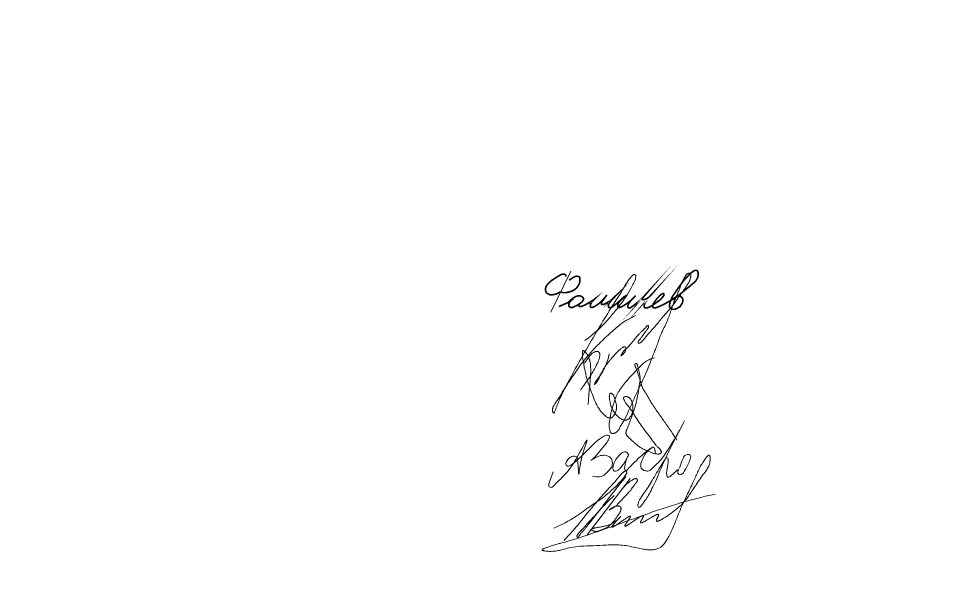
# Model space of a CAD drawing. Header units: millimetres. Extents: x 0 to 210, y 0 to 297.
# Drawn here: x 0 to 105, y 0 to 63.7 of the extents above; entities that cross this region are included whole.
import ezdxf

# ---------------------------------------------------------------- set-up
doc = ezdxf.new("R2010")
doc.units = ezdxf.units.MM
for name, pattern in [('K5LT32789', [0]), ('K5LT32790', [0]), ('K5LT32791', [0])]:
    doc.linetypes.add(name, pattern=pattern)
doc.layers.add('Системный слой', color=7, linetype='Continuous')

# ---------------------------------------------------------------- blocks, each defined once
blk = doc.blocks.new('U6')
at = {"layer": 'Системный слой', "color": 5, "linetype": 'K5LT32789', "lineweight": 18, "true_color": 0x0000ff}
for points in [[(68.1, 15.01), (67.86, 15.38), (67.48, 15.38), (67.13, 15.03), (66.73, 14.63), (66.41, 14.08), (66.27, 13.36), (66.49, 13.13), (66.88, 13.23), (67.12, 13.47), (67.4, 13.8), (67.78, 14.39), (68.2, 15.22), (67.78, 14.39), (67.64, 13.71), (67.64, 13.32), (67.74, 13.22), (67.92, 13.29), (68.73, 14.2), (69.62, 15.01), (70.07, 15.41), (70.55, 15.73), (70.77, 15.87), (70.95, 15.87), (71.04, 15.62), (71.04, 15.34), (71.04, 15.05), (71.04, 15.62), (70.95, 15.87), (70.77, 15.88), (70.07, 15.41), (69.42, 14.13), (69.42, 13.55), (69.68, 13.29), (70.06, 13.19), (70.43, 13.19), (70.74, 13.5), (71.12, 13.88), (72.36, 15.12), (75.34, 20.65), (72.36, 15.12), (71.3, 12.47), (70.49, 10.76), (69.75, 9.62), (69.27, 9.04), (69.12, 9.17), (69.12, 9.66), (69.47, 10.27), (70.09, 11.11), (71.09, 12.76), (72.1, 14.48), (72.32, 14.7), (72.49, 14.68), (72.53, 14.41), (72.45, 13.83), (72.38, 13.36), (72.29, 12.9), (72.38, 12.56), (72.57, 12.46), (72.84, 12.72), (73.34, 13.12), (73.78, 13.56), (73.5, 12.97), (73.63, 12.84), (73.83, 12.75), (74.06, 12.84), (74.34, 13.12), (75.09, 14.68), (75, 15), (74.72, 15.08), (74.35, 14.99), (74.11, 14.52), (73.93, 13.99), (73.78, 13.52)], [(59.66, 13.11), (59.44, 12.5), (59.22, 11.9), (59.15, 11.52), (59.31, 11.36), (59.54, 11.36), (59.75, 11.57), (60.36, 12.18), (61.85, 13.67), (63.99, 17.87), (62.7, 14.73), (62.48, 11.92), (62.48, 14.51), (62.22, 14.93), (61.6, 14.8), (61.17, 14.37), (61.03, 13.99), (61.17, 13.72), (61.55, 13.72), (62.48, 14.51), (63.74, 15.77), (64.61, 16.65), (65.6, 17.3), (66.02, 17.17), (65.91, 16.81), (65.66, 16.36), (64.84, 15.38), (64.15, 14.56), (63.68, 14.25), (64.6, 14.87), (65.34, 15), (65.82, 14.9), (66.14, 14.66), (66.29, 14.26), (66.29, 13.79), (66, 13.36), (65.71, 13.07), (65.25, 12.62), (64.75, 12.5), (64.05, 12.63)]]:
    blk.add_open_spline(points, degree=3, dxfattribs=at)
blk = doc.blocks.new('U7')
at = {"layer": 'Системный слой', "color": 5, "linetype": 'K5LT32790', "lineweight": 18, "true_color": 0x0000ff}
blk.add_open_spline([(63.57, 20.63), (63.61, 22.06), (63.97, 23.66), (63.8, 25.36), (63.71, 25.69), (63.62, 25.92), (63.53, 26.11), (63.42, 26.28), (63.31, 26.42), (63.23, 26.52), (63.17, 26.58), (63.13, 26.62), (63.1, 26.64), (63.08, 26.65), (63.07, 26.65), (63.06, 26.66), (63.04, 26.66), (63.04, 26.66), (63.03, 26.66), (63.02, 26.66), (63.01, 26.66), (63.01, 26.65), (63, 26.65), (62.99, 26.64), (62.99, 26.63), (62.98, 26.62), (62.97, 26.61), (62.97, 26.59), (62.96, 26.57), (62.95, 26.55), (62.94, 26.51), (62.94, 26.46), (62.93, 26.38), (62.93, 26.27), (62.93, 26.14), (62.94, 25.99), (62.95, 25.82), (62.98, 25.64), (63.02, 25.41), (63.09, 25.09), (63.18, 24.62), (63.31, 23.96), (63.54, 23.11), (63.87, 22.21), (64.19, 21.36), (64.49, 20.65), (64.79, 20.13), (65.08, 19.76), (65.33, 19.5), (65.52, 19.32), (65.66, 19.22), (65.74, 19.18), (65.81, 19.15), (65.87, 19.14), (65.93, 19.13), (65.99, 19.13), (66.05, 19.13), (66.11, 19.15), (66.17, 19.16), (66.22, 19.19), (66.26, 19.21), (66.3, 19.24), (66.34, 19.28), (66.38, 19.33), (66.43, 19.4), (66.5, 19.5), (66.58, 19.64), (66.65, 19.79), (66.7, 19.95), (66.73, 20.09), (66.75, 20.23), (66.74, 20.4), (66.72, 20.6), (66.68, 20.85), (66.6, 21.12), (66.52, 21.36), (66.44, 21.54), (66.38, 21.66), (66.32, 21.73), (66.27, 21.79), (66.22, 21.84), (66.19, 21.87), (66.16, 21.89), (66.14, 21.9), (66.13, 21.91), (66.12, 21.91), (66.1, 21.91), (66.1, 21.91), (66.09, 21.91), (66.08, 21.91), (66.07, 21.91), (66.06, 21.9), (66.06, 21.9), (66.05, 21.89), (66.04, 21.88), (66.03, 21.87), (66.02, 21.85), (66.01, 21.83), (65.99, 21.8), (65.98, 21.76), (65.96, 21.7), (65.95, 21.64), (65.94, 21.56), (65.93, 21.48), (65.94, 21.37), (65.96, 21.24), (65.99, 21.04), (66.04, 20.78), (66.11, 20.49), (66.21, 20.23), (66.33, 19.98), (66.48, 19.75), (66.66, 19.52), (66.86, 19.32), (67.05, 19.15), (67.21, 19.04), (67.34, 18.97), (67.46, 18.93), (67.57, 18.9), (67.67, 18.88), (67.75, 18.88), (67.82, 18.89), (67.88, 18.9), (67.93, 18.92), (67.97, 18.94), (68.02, 18.96), (68.07, 19), (68.12, 19.05), (68.18, 19.12), (68.25, 19.22), (68.33, 19.34), (68.41, 19.48), (68.48, 19.65), (68.52, 19.82), (68.56, 20), (68.57, 20.2), (68.57, 20.41), (68.54, 20.62), (68.5, 20.82), (68.44, 20.98), (68.38, 21.11), (68.32, 21.21), (68.26, 21.29), (68.2, 21.35), (68.14, 21.4), (68.07, 21.44), (68, 21.48), (67.93, 21.5), (67.87, 21.52), (67.81, 21.53), (67.77, 21.53), (67.74, 21.52), (67.7, 21.52), (67.67, 21.51), (67.64, 21.49), (67.61, 21.48), (67.59, 21.46), (67.57, 21.44), (67.56, 21.43), (67.55, 21.41), (67.54, 21.4), (67.53, 21.39), (67.53, 21.37), (67.53, 21.35), (67.53, 21.33), (67.53, 21.31), (67.53, 21.28), (67.54, 21.25), (67.56, 21.2), (67.59, 21.14), (67.63, 21.06), (67.68, 20.94), (67.76, 20.81), (67.86, 20.66), (68, 20.49), (68.21, 20.24), (68.48, 19.86), (68.82, 19.32), (69.24, 18.64), (69.77, 17.92), (70.31, 17.22), (70.76, 16.6), (71.08, 16.14), (71.33, 15.9), (71.5, 15.75), (71.6, 15.64), (71.66, 15.55), (71.7, 15.48), (71.72, 15.42), (71.74, 15.37), (71.75, 15.34), (71.75, 15.31), (71.74, 15.28), (71.74, 15.26), (71.74, 15.25), (71.73, 15.23), (71.72, 15.22), (71.71, 15.2), (71.7, 15.19), (71.68, 15.18), (71.66, 15.16), (71.63, 15.15), (71.59, 15.13), (71.55, 15.12), (71.5, 15.1), (71.44, 15.1), (71.37, 15.09), (71.29, 15.1), (71.17, 15.12), (71, 15.15), (70.76, 15.22), (70.4, 15.34), (69.97, 15.54), (69.51, 15.76), (69.15, 15.99), (68.87, 16.23), (68.61, 16.46), (68.33, 16.71), (68.09, 16.93), (67.94, 17.1), (67.87, 17.21), (67.83, 17.28), (67.81, 17.34), (67.8, 17.4), (67.79, 17.46), (67.79, 17.52), (67.8, 17.58), (67.81, 17.65), (67.84, 17.72), (67.87, 17.81), (67.93, 17.93), (68.01, 18.12), (68.12, 18.38), (68.23, 18.72), (68.36, 19.1), (68.51, 19.5), (68.69, 20), (68.89, 20.62), (69.06, 21.34), (69.17, 22.01), (69.24, 22.55), (69.31, 22.97), (69.38, 23.32), (69.39, 23.59), (69.36, 23.81), (69.32, 24.03), (69.26, 24.27), (69.2, 24.51), (69.15, 24.74), (69.11, 24.91), (69.07, 25.03), (69.04, 25.1), (69.02, 25.15), (69, 25.18), (68.99, 25.19), (68.98, 25.2), (68.97, 25.21), (68.96, 25.22), (68.95, 25.22), (68.94, 25.22), (68.93, 25.22), (68.92, 25.22), (68.91, 25.22), (68.9, 25.22), (68.89, 25.22), (68.87, 25.21), (68.86, 25.2), (68.85, 25.19), (68.84, 25.18), (68.83, 25.17), (68.82, 25.16), (68.81, 25.15), (68.8, 25.13), (68.8, 25.11), (68.79, 25.09), (68.79, 25.06), (68.79, 25.03), (68.8, 25), (68.81, 24.95), (68.83, 24.89), (68.85, 24.82), (68.9, 24.72), (68.96, 24.61), (69.01, 24.46), (69.07, 24.29), (69.13, 24.08), (69.22, 23.81), (69.33, 23.5), (69.44, 23.13), (69.53, 22.8), (69.64, 22.5), (69.78, 22.24), (69.94, 21.99), (70.13, 21.7), (70.34, 21.33), (70.62, 20.84), (70.97, 20.29), (71.38, 19.7), (71.78, 19.15), (72.49, 18.15), (73.05, 17.32), (73.48, 16.66)], degree=3, knots=[0, 0, 0, 0, 23.088924, 25.905784, 27.368497, 28.578535, 29.721875, 30.813961, 31.805183, 32.534012, 32.992903, 33.225793, 33.377047, 33.48833, 33.574551, 33.643805, 33.701224, 33.750367, 33.79387, 33.833355, 33.872141, 33.912355, 33.95659, 34.00557, 34.061357, 34.126468, 34.204109, 34.298549, 34.415744, 34.564555, 34.759459, 35.028229, 35.412864, 35.997175, 36.728139, 37.568941, 38.433825, 39.401332, 40.578431, 42.235398, 44.569602, 48.269133, 53.187712, 58.58434, 63.764044, 67.778676, 70.998143, 73.369834, 75.349816, 76.796874, 77.581324, 78.028914, 78.378087, 78.696803, 79.013489, 79.343373, 79.678587, 80.006824, 80.317932, 80.606471, 80.866035, 81.11641, 81.383983, 81.718354, 82.16781, 82.839361, 83.733235, 84.705422, 85.582724, 86.324391, 87.057116, 87.890757, 88.945341, 90.321141, 91.965571, 93.426367, 94.484215, 95.101021, 95.580997, 96.013141, 96.361093, 96.626002, 96.782739, 96.889142, 96.971138, 97.03813, 97.095272, 97.145901, 97.188561, 97.228747, 97.268915, 97.315311, 97.366861, 97.425655, 97.494454, 97.577142, 97.679623, 97.811915, 97.985663, 98.226797, 98.532587, 98.897786, 99.296036, 99.737821, 100.261724, 100.964229, 101.99978, 103.525411, 105.150667, 106.72453, 108.093532, 109.590313, 111.195302, 112.777483, 114.126394, 115.159714, 115.93325, 116.599105, 117.196687, 117.716186, 118.147278, 118.512091, 118.830828, 119.112084, 119.376147, 119.650254, 119.966184, 120.348472, 120.832611, 121.462575, 122.257884, 123.166317, 124.121896, 125.077441, 126.058759, 127.110722, 128.27138, 129.455541, 130.54928, 131.472222, 132.224076, 132.842804, 133.343527, 133.786162, 134.209733, 134.641953, 135.076751, 135.490934, 135.840567, 136.1162, 136.329021, 136.516582, 136.697073, 136.87991, 137.063295, 137.235465, 137.38613, 137.514261, 137.623548, 137.718445, 137.797689, 137.875651, 137.957944, 138.055516, 138.163779, 138.288043, 138.436309, 138.622516, 138.862075, 139.203128, 139.704326, 140.381097, 141.218915, 142.127317, 143.259517, 144.821141, 147.317764, 150.75711, 155.19517, 160.069171, 165.224464, 169.471142, 172.421411, 174.092925, 175.138298, 175.966748, 176.479558, 176.900272, 177.244752, 177.52135, 177.72293, 177.873709, 177.996322, 178.101436, 178.195314, 178.281517, 178.366118, 178.454913, 178.554755, 178.670049, 178.807074, 178.975201, 179.187234, 179.439473, 179.719727, 180.029511, 180.383269, 180.823448, 181.407111, 182.246837, 183.563618, 185.512414, 188.365901, 191.16936, 193.636194, 195.215931, 197.147086, 199.269225, 201.224518, 202.392176, 202.935446, 203.335749, 203.665039, 203.98044, 204.30527, 204.630666, 204.95421, 205.28424, 205.683122, 206.145312, 206.866804, 207.837862, 209.464316, 211.387339, 213.648133, 215.828171, 218.361631, 222.046321, 226.400789, 230.237614, 232.987127, 235.143069, 237.145235, 238.600123, 239.59432, 240.714469, 242.086859, 243.579513, 244.83703, 245.773068, 246.379449, 246.80954, 247.077534, 247.227517, 247.33398, 247.41847, 247.489521, 247.552012, 247.609222, 247.663606, 247.717168, 247.768592, 247.820784, 247.876677, 247.942191, 248.018083, 248.10247, 248.189421, 248.269471, 248.347072, 248.425637, 248.512886, 248.605679, 248.706816, 248.820413, 248.952282, 249.111489, 249.313956, 249.574155, 249.89782, 250.303709, 250.841791, 251.528272, 252.381244, 253.359593, 254.475963, 255.872687, 257.851092, 259.938273, 261.963603, 263.469883, 265.046448, 266.586695, 268.366913, 270.599666, 273.407082, 277.373027, 281.234201, 284.882343, 288.313023, 301, 301, 301, 301], dxfattribs=at)
blk = doc.blocks.new('U8')
at = {"layer": 'Системный слой', "color": 5, "linetype": 'K5LT32790', "lineweight": 18, "true_color": 0x0000ff}
for points, knots in [([(63.19, 27.77), (64.24, 28.51), (65.57, 29.76), (67, 31.59), (67.88, 32.75), (68.4, 33.73), (68.74, 34.32), (68.85, 34.63), (68.88, 34.79), (68.89, 34.89), (68.89, 34.95), (68.89, 34.99), (68.88, 35.02), (68.87, 35.04), (68.86, 35.06), (68.85, 35.07), (68.84, 35.09), (68.83, 35.1), (68.81, 35.11), (68.79, 35.12), (68.77, 35.13), (68.74, 35.14), (68.72, 35.15), (68.69, 35.15), (68.67, 35.15), (68.65, 35.14), (68.63, 35.14), (68.61, 35.13), (68.59, 35.12), (68.57, 35.11), (68.54, 35.09), (68.51, 35.05), (68.46, 35), (68.38, 34.91), (68.25, 34.75), (68.04, 34.46), (67.74, 34), (67.34, 33.3), (66.71, 32.32), (65.74, 30.79), (64.44, 28.65), (63.01, 26.2), (61.83, 24.06), (61.05, 22.58), (60.61, 21.73), (60.38, 21.21), (60.21, 20.81), (60.08, 20.47), (59.96, 20.16), (59.88, 19.94), (59.83, 19.8), (59.8, 19.74), (59.79, 19.72), (59.77, 19.7), (59.77, 19.69), (59.76, 19.68), (59.75, 19.68), (59.74, 19.67), (59.74, 19.67), (59.73, 19.67), (59.73, 19.67), (59.72, 19.67), (59.72, 19.67), (59.71, 19.67), (59.71, 19.68), (59.7, 19.68), (59.7, 19.68), (59.69, 19.69), (59.68, 19.7), (59.68, 19.71), (59.66, 19.72), (59.65, 19.75), (59.63, 19.78), (59.62, 19.82), (59.6, 19.88), (59.58, 19.93), (59.58, 20), (59.58, 20.06), (59.58, 20.13), (59.6, 20.2), (59.62, 20.28), (59.66, 20.36), (59.72, 20.46), (59.81, 20.61), (59.99, 20.9), (60.34, 21.46), (60.98, 22.47), (61.92, 23.91), (63.11, 25.65), (64.52, 27.18), (65.88, 28.48), (66.99, 29.47), (67.97, 30.15), (68.58, 30.43), (68.86, 30.56)], [0, 0, 0, 0, 8.550609, 12.054989, 15.548009, 18.191121, 19.498995, 20.058209, 20.381615, 20.589671, 20.716665, 20.79368, 20.851701, 20.900722, 20.944653, 20.985245, 21.025642, 21.06834, 21.115939, 21.168338, 21.224707, 21.283052, 21.340576, 21.394663, 21.443781, 21.488289, 21.53119, 21.575808, 21.625508, 21.683081, 21.754287, 21.848548, 21.98875, 22.223415, 22.641351, 23.38396, 24.591455, 26.333193, 28.725175, 32.394143, 38.444137, 45.386804, 51.336644, 54.759282, 56.550214, 57.736198, 58.581068, 59.410817, 60.190375, 60.748602, 61.044545, 61.139793, 61.19713, 61.237089, 61.267135, 61.290713, 61.309862, 61.325937, 61.339917, 61.352551, 61.36445, 61.376142, 61.388111, 61.400062, 61.412022, 61.424542, 61.439066, 61.45699, 61.479741, 61.509795, 61.550475, 61.607942, 61.688058, 61.795635, 61.922219, 62.059168, 62.198495, 62.342871, 62.495112, 62.658157, 62.830855, 63.02153, 63.245709, 63.594568, 64.237865, 65.516344, 67.957442, 72.253573, 76.989753, 81.977365, 86.090995, 89.562811, 91.905588, 94, 94, 94, 94]), ([(65.93, 26.29), (65.85, 25.78), (65.6, 25.12), (65.21, 24.33), (64.95, 23.91), (64.77, 23.56), (64.66, 23.35), (64.6, 23.22), (64.55, 23.15), (64.51, 23.09), (64.47, 23.04), (64.43, 23), (64.39, 22.96), (64.35, 22.92), (64.33, 22.89), (64.31, 22.88), (64.3, 22.87), (64.29, 22.87), (64.29, 22.86), (64.28, 22.86), (64.28, 22.86), (64.28, 22.86), (64.27, 22.86), (64.27, 22.86), (64.27, 22.86), (64.27, 22.86), (64.27, 22.86), (64.27, 22.87), (64.27, 22.87), (64.27, 22.88), (64.27, 22.88), (64.27, 22.89), (64.28, 22.9), (64.29, 22.92), (64.3, 22.94), (64.31, 22.97), (64.32, 23.01), (64.34, 23.05), (64.36, 23.1), (64.39, 23.15), (64.43, 23.21), (64.48, 23.28), (64.56, 23.38), (64.66, 23.52), (64.8, 23.73), (64.96, 24), (65.11, 24.27), (65.27, 24.55), (65.45, 24.85), (65.68, 25.18), (65.92, 25.47), (66.14, 25.72), (66.36, 25.99), (66.63, 26.3), (66.94, 26.6), (67.18, 26.83), (67.33, 26.95), (67.41, 27), (67.47, 27.03), (67.52, 27.05), (67.58, 27.07), (67.62, 27.08), (67.65, 27.08), (67.68, 27.08), (67.7, 27.08), (67.71, 27.07), (67.72, 27.07), (67.73, 27.06), (67.74, 27.06), (67.75, 27.05), (67.75, 27.04), (67.76, 27.03), (67.76, 27.02), (67.77, 27.01), (67.77, 27), (67.77, 26.98), (67.77, 26.95), (67.77, 26.92), (67.77, 26.87), (67.76, 26.81), (67.75, 26.74), (67.73, 26.67), (67.71, 26.6), (67.69, 26.54), (67.65, 26.48), (67.61, 26.42), (67.56, 26.36), (67.51, 26.3), (67.47, 26.25), (67.43, 26.21), (67.39, 26.18), (67.36, 26.15), (67.33, 26.12), (67.3, 26.1), (67.28, 26.09), (67.27, 26.08), (67.26, 26.07), (67.26, 26.07), (67.25, 26.07), (67.25, 26.07), (67.24, 26.07), (67.24, 26.07), (67.24, 26.07), (67.24, 26.07), (67.24, 26.07), (67.24, 26.07), (67.24, 26.08), (67.23, 26.08), (67.24, 26.08), (67.24, 26.08), (67.24, 26.09), (67.24, 26.09), (67.24, 26.1), (67.24, 26.11), (67.25, 26.12), (67.26, 26.14), (67.27, 26.17), (67.29, 26.2), (67.3, 26.22), (67.32, 26.25), (67.34, 26.28), (67.36, 26.32), (67.39, 26.38), (67.43, 26.45), (67.49, 26.54), (67.56, 26.62), (67.66, 26.72), (67.79, 26.84), (67.96, 26.98), (68.12, 27.15), (68.26, 27.32), (68.4, 27.49), (68.55, 27.66), (68.7, 27.85), (68.86, 28.05), (69.02, 28.25), (69.22, 28.47), (69.44, 28.67), (69.66, 28.87), (69.81, 29.04), (69.92, 29.16), (69.99, 29.24), (70.05, 29.31), (70.11, 29.37), (70.15, 29.41), (70.18, 29.44), (70.2, 29.45), (70.22, 29.46), (70.23, 29.47), (70.24, 29.47), (70.25, 29.47), (70.25, 29.47), (70.26, 29.47), (70.27, 29.47), (70.27, 29.47), (70.28, 29.46), (70.28, 29.46), (70.28, 29.46), (70.29, 29.45), (70.29, 29.45), (70.3, 29.44), (70.3, 29.43), (70.3, 29.41), (70.31, 29.4), (70.31, 29.38), (70.31, 29.35), (70.31, 29.32), (70.31, 29.29), (70.31, 29.26), (70.3, 29.23), (70.28, 29.2), (70.27, 29.16), (70.23, 29.11), (70.18, 29.04), (70.1, 28.94), (70, 28.8), (69.87, 28.64), (69.75, 28.45), (69.63, 28.26), (69.5, 28.12), (69.41, 27.99), (69.34, 27.89), (69.28, 27.82), (69.22, 27.77), (69.19, 27.72), (69.16, 27.69), (69.15, 27.67), (69.15, 27.65), (69.14, 27.63), (69.14, 27.61), (69.14, 27.59), (69.14, 27.57), (69.15, 27.55), (69.16, 27.53), (69.16, 27.52), (69.17, 27.5), (69.17, 27.5), (69.18, 27.49), (69.19, 27.48), (69.19, 27.48), (69.2, 27.48), (69.21, 27.47), (69.22, 27.47), (69.23, 27.47), (69.25, 27.47), (69.26, 27.47), (69.28, 27.48), (69.3, 27.49), (69.33, 27.5), (69.37, 27.52), (69.42, 27.55), (69.48, 27.59), (69.54, 27.64), (69.61, 27.69), (69.68, 27.77), (69.78, 27.89), (69.91, 28.06), (70.1, 28.31), (70.37, 28.62), (70.73, 28.99), (71.11, 29.44), (71.52, 29.94), (71.93, 30.44), (72.35, 30.92), (72.77, 31.39), (73.18, 31.91), (73.57, 32.47), (73.96, 33.03), (74.34, 33.53), (74.63, 33.98), (74.84, 34.3), (74.94, 34.52), (74.98, 34.67), (75, 34.79), (75.02, 34.89), (75.03, 34.96), (75.04, 35.01), (75.04, 35.06), (75.03, 35.1), (75.02, 35.14), (75.01, 35.17), (75, 35.2), (74.98, 35.22), (74.97, 35.25), (74.95, 35.27), (74.93, 35.28), (74.91, 35.29), (74.89, 35.3), (74.88, 35.31), (74.86, 35.31), (74.84, 35.31), (74.82, 35.31), (74.8, 35.31), (74.78, 35.3), (74.75, 35.29), (74.72, 35.28), (74.68, 35.26), (74.64, 35.23), (74.59, 35.19), (74.55, 35.15), (74.5, 35.1), (74.46, 35.03), (74.41, 34.94), (74.34, 34.83), (74.24, 34.65), (74.1, 34.38), (73.95, 34.03), (73.8, 33.63), (73.64, 33.21), (73.46, 32.78), (73.25, 32.3), (73.05, 31.78), (72.86, 31.22), (72.66, 30.64), (72.42, 30.01), (72.11, 29.34), (71.79, 28.7), (71.57, 28.12), (71.43, 27.73), (71.35, 27.5), (71.3, 27.36), (71.23, 27.17), (71.11, 26.85), (70.92, 26.37), (70.67, 25.77), (70.4, 25.08), (70.09, 24.27), (69.68, 23.34), (69.15, 22.28), (68.62, 21.12), (68.12, 19.95), (67.66, 18.95), (67.21, 18.28), (67.01, 17.86), (66.87, 17.67), (66.78, 17.58), (66.72, 17.53), (66.66, 17.49), (66.59, 17.46), (66.52, 17.43), (66.45, 17.41), (66.37, 17.4), (66.31, 17.4), (66.25, 17.4), (66.21, 17.41), (66.18, 17.42), (66.16, 17.43), (66.14, 17.44), (66.12, 17.45), (66.11, 17.47), (66.09, 17.49), (66.08, 17.51), (66.06, 17.54), (66.04, 17.58), (66.02, 17.64), (66, 17.72), (65.97, 17.85), (65.94, 17.99), (65.91, 18.16), (65.9, 18.32), (65.91, 18.48), (65.94, 18.68), (65.99, 18.93), (66.05, 19.27), (66.12, 19.7), (66.23, 20.19), (66.38, 20.64), (66.51, 21.01), (66.6, 21.3), (66.7, 21.57), (66.84, 21.86), (67.04, 22.17), (67.35, 22.59), (67.78, 23.16), (68.37, 23.83), (68.99, 24.51), (69.56, 25.07), (69.99, 25.43), (70.32, 25.62), (70.62, 25.75), (70.84, 25.81), (70.97, 25.86)], [0, 0, 0, 0, 9.050129, 12.27524, 15.459, 17.73484, 19.057413, 19.710841, 20.186256, 20.578255, 20.920156, 21.263228, 21.624829, 21.943402, 22.174143, 22.29629, 22.36276, 22.406894, 22.439057, 22.464194, 22.484922, 22.502166, 22.516262, 22.528133, 22.539447, 22.552242, 22.56817, 22.588053, 22.611987, 22.639741, 22.672744, 22.715192, 22.776687, 22.87041, 23.023044, 23.2152, 23.446308, 23.698853, 24.014406, 24.364067, 24.793807, 25.28352, 25.941626, 26.877925, 28.429965, 30.348657, 32.240773, 33.898399, 35.948367, 38.485583, 40.825304, 42.59187, 44.267244, 46.970047, 49.74801, 51.863744, 52.701471, 53.104911, 53.483029, 53.862972, 54.210178, 54.473163, 54.650607, 54.780151, 54.882015, 54.96597, 55.037892, 55.101774, 55.160577, 55.215489, 55.269733, 55.3265, 55.390437, 55.464507, 55.552848, 55.661752, 55.802045, 55.996896, 56.278982, 56.657771, 57.087852, 57.530059, 57.926999, 58.28654, 58.645161, 59.086887, 59.580412, 60.070145, 60.456808, 60.770321, 61.020502, 61.287434, 61.539711, 61.751465, 61.877288, 61.951174, 62.001019, 62.037083, 62.064047, 62.085222, 62.102691, 62.117816, 62.131035, 62.143011, 62.154708, 62.167188, 62.181333, 62.197688, 62.21651, 62.238222, 62.264236, 62.296726, 62.338711, 62.394112, 62.469848, 62.581386, 62.750144, 62.953234, 63.151975, 63.325302, 63.501424, 63.750698, 64.126703, 64.655732, 65.239268, 65.888652, 66.649933, 67.724768, 68.970934, 70.450533, 71.673771, 72.965674, 74.199734, 75.716608, 77.191491, 78.669398, 80.263602, 82.259995, 84.0227, 85.431088, 86.180031, 86.82002, 87.357354, 87.830339, 88.196682, 88.427814, 88.563885, 88.657509, 88.728451, 88.784957, 88.831759, 88.871976, 88.907862, 88.941164, 88.973333, 89.002363, 89.031139, 89.061129, 89.097204, 89.139544, 89.190239, 89.252182, 89.329582, 89.428874, 89.559889, 89.727893, 89.910432, 90.08993, 90.259821, 90.437176, 90.634512, 90.867411, 91.167757, 91.627014, 92.382088, 93.419966, 94.672454, 96.030915, 97.344377, 98.512333, 99.382533, 100.080146, 100.642761, 101.098523, 101.416568, 101.614452, 101.761411, 101.888131, 102.002041, 102.112642, 102.228685, 102.353162, 102.475542, 102.582798, 102.67162, 102.744553, 102.805473, 102.857643, 102.905538, 102.953137, 103.003348, 103.057077, 103.11538, 103.180499, 103.255316, 103.343787, 103.451799, 103.589159, 103.775473, 104.036879, 104.381072, 104.782032, 105.231565, 105.731185, 106.331113, 107.131661, 108.329516, 110.150194, 112.636877, 115.501671, 119.160964, 122.898631, 126.952961, 130.409086, 134.037174, 137.994275, 142.035946, 146.041027, 149.822245, 153.085433, 155.385996, 156.523495, 157.344961, 158.084473, 158.656408, 159.032405, 159.319553, 159.62593, 159.882585, 160.081757, 160.265654, 160.447561, 160.63144, 160.806021, 160.962993, 161.100471, 161.220792, 161.327559, 161.424857, 161.521276, 161.623153, 161.736504, 161.863212, 162.008568, 162.179889, 162.387514, 162.643846, 162.945007, 163.264358, 163.6135, 164.014772, 164.533206, 165.020618, 165.794064, 166.857794, 168.64401, 171.006738, 173.517367, 176.204619, 178.789913, 181.800729, 185.264053, 188.598832, 192.086757, 196.039981, 200.351441, 204.98312, 208.606796, 211.174086, 212.324149, 212.840152, 213.814159, 215.76165, 218.911517, 222.760316, 227.121283, 231.883071, 238.054257, 244.879079, 252.670992, 260.372327, 267.206768, 271.910472, 274.294825, 275.442431, 276.007431, 276.456493, 276.872537, 277.298483, 277.734538, 278.182349, 278.627236, 279.027811, 279.347916, 279.582846, 279.760539, 279.906542, 280.032941, 280.152577, 280.276179, 280.413989, 280.572354, 280.762102, 281.004984, 281.334701, 281.830666, 282.557033, 283.530703, 284.521091, 285.429966, 286.323075, 287.47734, 288.942216, 290.783007, 293.428229, 296.57457, 299.586331, 301.717918, 303.359613, 305.016414, 306.799751, 308.827327, 311.560281, 315.955926, 321.284596, 327.290578, 331.929165, 335.294372, 337.07654, 338.608554, 341, 341, 341, 341]), ([(63.17, 25.23), (63.38, 25.56), (63.63, 25.98), (64.03, 26.34), (64.18, 26.44), (64.29, 26.5), (64.39, 26.54), (64.46, 26.56), (64.51, 26.57), (64.55, 26.57), (64.59, 26.57), (64.62, 26.56), (64.66, 26.55), (64.69, 26.53), (64.73, 26.51), (64.76, 26.49), (64.79, 26.46), (64.81, 26.44), (64.83, 26.41), (64.85, 26.38), (64.86, 26.34), (64.87, 26.31), (64.88, 26.27), (64.89, 26.21), (64.88, 26.15), (64.87, 26.07), (64.85, 25.96), (64.82, 25.8), (64.74, 25.59), (64.61, 25.28), (64.4, 24.83), (64.1, 24.26), (63.74, 23.69), (63.39, 23.2), (63.06, 22.73), (62.83, 22.42), (62.71, 22.25)], [0, 0, 0, 0, 6.031327, 7.224988, 8.103691, 8.779791, 9.271523, 9.620615, 9.879085, 10.092232, 10.278511, 10.453749, 10.630111, 10.818394, 11.017829, 11.223201, 11.427374, 11.623322, 11.806227, 11.978077, 12.150954, 12.337468, 12.550087, 12.799771, 13.111892, 13.519386, 14.078895, 14.842107, 15.895849, 17.445078, 19.990893, 23.601088, 27.190299, 30.147219, 32.759048, 36, 36, 36, 36])]:
    blk.add_open_spline(points, degree=3, knots=knots, dxfattribs=at)
blk = doc.blocks.new('U9')
at = {"layer": 'Системный слой', "color": 5, "linetype": 'K5LT32790', "lineweight": 18, "true_color": 0x0000ff}
blk.add_line((68.25, 12.35), (63.45, 6.06), dxfattribs=at)
for points, knots in [([(67.34, 11.16), (67.55, 11.43), (67.86, 11.78), (68.31, 12.09), (68.52, 12.21), (68.66, 12.3), (68.76, 12.34), (68.81, 12.35), (68.85, 12.36), (68.88, 12.35), (68.91, 12.35), (68.94, 12.34), (68.96, 12.33), (68.99, 12.32), (69.01, 12.31), (69.03, 12.29), (69.05, 12.28), (69.06, 12.26), (69.07, 12.25), (69.07, 12.24), (69.08, 12.22), (69.08, 12.21), (69.08, 12.19), (69.08, 12.17), (69.08, 12.15), (69.07, 12.13), (69.06, 12.1), (69.05, 12.07), (69.03, 12.03), (68.99, 11.98), (68.93, 11.9), (68.85, 11.8), (68.74, 11.67), (68.63, 11.5), (68.49, 11.3), (68.32, 11.05), (68.07, 10.76), (67.77, 10.44), (67.47, 10.13), (67.22, 9.88), (67.02, 9.67), (66.87, 9.51), (66.75, 9.38), (66.65, 9.29), (66.57, 9.23), (66.49, 9.18), (66.4, 9.12), (66.31, 9.06), (66.21, 9), (66.12, 8.96), (66.05, 8.92), (66.02, 8.9), (65.99, 8.89), (65.97, 8.88), (65.96, 8.88), (65.95, 8.87), (65.95, 8.87), (65.94, 8.87), (65.94, 8.87), (65.94, 8.87), (65.93, 8.87), (65.93, 8.87), (65.93, 8.87), (65.93, 8.87), (65.93, 8.87), (65.93, 8.87), (65.93, 8.87), (65.94, 8.88), (65.94, 8.88), (65.94, 8.88), (65.94, 8.88), (65.95, 8.89), (65.95, 8.89), (65.96, 8.9), (65.97, 8.9), (65.99, 8.91), (66, 8.93), (66.03, 8.94), (66.08, 8.97), (66.14, 9.01), (66.22, 9.07), (66.32, 9.12), (66.42, 9.18), (66.54, 9.23), (66.65, 9.26), (66.75, 9.28), (66.85, 9.29), (66.93, 9.3), (66.99, 9.29), (67.04, 9.28), (67.08, 9.27), (67.11, 9.25), (67.13, 9.24), (67.15, 9.22), (67.17, 9.21), (67.18, 9.19), (67.2, 9.16), (67.21, 9.13), (67.22, 9.1), (67.23, 9.06), (67.24, 9.01), (67.24, 8.96), (67.24, 8.91), (67.23, 8.85), (67.22, 8.79), (67.19, 8.71), (67.15, 8.63), (67.08, 8.51), (66.96, 8.35), (66.81, 8.11), (66.6, 7.8), (66.35, 7.48), (66.09, 7.21), (65.86, 7.02), (65.65, 6.88), (65.42, 6.78), (65.16, 6.68), (64.89, 6.58), (64.67, 6.49), (64.51, 6.45), (64.42, 6.44), (64.36, 6.45), (64.31, 6.46), (64.25, 6.47), (64.2, 6.49), (64.14, 6.51), (64.09, 6.54), (64.06, 6.56), (64.03, 6.58), (64.01, 6.59), (63.99, 6.61), (63.97, 6.63), (63.96, 6.64), (63.95, 6.66), (63.94, 6.67), (63.94, 6.69), (63.94, 6.7), (63.95, 6.71), (63.96, 6.72), (63.97, 6.73), (63.99, 6.75), (64.02, 6.76), (64.05, 6.77), (64.1, 6.79), (64.16, 6.8), (64.23, 6.82), (64.34, 6.84), (64.47, 6.86), (64.66, 6.9), (64.93, 6.94), (65.29, 7.01), (65.69, 7.12), (66.07, 7.26), (66.39, 7.41), (66.62, 7.57), (66.79, 7.7), (66.92, 7.81), (67.01, 7.9), (67.07, 7.96), (67.11, 8), (67.14, 8.04), (67.16, 8.06), (67.18, 8.08), (67.19, 8.09), (67.2, 8.1), (67.2, 8.11), (67.21, 8.12), (67.21, 8.12), (67.21, 8.12), (67.21, 8.12), (67.21, 8.13), (67.21, 8.13), (67.21, 8.13), (67.21, 8.13), (67.21, 8.13), (67.21, 8.13), (67.21, 8.12), (67.2, 8.12), (67.2, 8.12), (67.19, 8.11), (67.18, 8.1), (67.16, 8.08), (67.14, 8.07), (67.12, 8.04), (67.09, 8.01), (67.04, 7.97), (66.99, 7.9), (66.9, 7.81), (66.78, 7.68), (66.63, 7.51), (66.48, 7.33), (66.37, 7.2), (66.31, 7.11), (66.28, 7.06), (66.25, 7.02), (66.24, 7), (66.23, 6.98), (66.23, 6.96), (66.22, 6.95), (66.22, 6.94), (66.22, 6.94), (66.23, 6.93), (66.24, 6.92), (66.24, 6.92), (66.26, 6.92), (66.27, 6.93), (66.29, 6.93), (66.32, 6.94), (66.35, 6.96), (66.4, 6.98), (66.45, 7.01), (66.53, 7.06), (66.63, 7.12), (66.77, 7.22), (66.99, 7.36), (67.26, 7.55), (67.57, 7.76), (67.82, 7.93), (67.99, 8.03), (68.08, 8.09), (68.15, 8.12), (68.19, 8.14), (68.23, 8.15), (68.25, 8.16), (68.27, 8.16), (68.28, 8.16), (68.29, 8.15), (68.3, 8.15), (68.31, 8.14), (68.31, 8.13), (68.31, 8.12), (68.3, 8.1), (68.3, 8.09), (68.29, 8.07), (68.28, 8.05), (68.27, 8.02), (68.24, 7.98), (68.21, 7.93), (68.16, 7.86), (68.09, 7.75), (67.99, 7.61), (67.88, 7.46), (67.79, 7.33), (67.73, 7.23), (67.69, 7.17), (67.67, 7.14), (67.66, 7.11), (67.65, 7.09), (67.65, 7.07), (67.65, 7.06), (67.65, 7.05), (67.65, 7.04), (67.65, 7.04), (67.66, 7.03), (67.67, 7.03), (67.68, 7.03), (67.7, 7.03), (67.72, 7.03), (67.75, 7.04), (67.78, 7.06), (67.83, 7.08), (67.88, 7.11), (67.96, 7.15), (68.06, 7.21), (68.21, 7.31), (68.42, 7.45), (68.7, 7.64), (69.01, 7.85), (69.26, 8.01), (69.44, 8.11), (69.54, 8.16), (69.6, 8.19), (69.65, 8.21), (69.68, 8.22), (69.71, 8.23), (69.73, 8.23), (69.74, 8.23), (69.75, 8.22), (69.76, 8.21), (69.77, 8.2), (69.77, 8.19), (69.77, 8.17), (69.76, 8.15), (69.76, 8.13), (69.75, 8.11), (69.74, 8.08), (69.72, 8.05), (69.69, 8), (69.65, 7.92), (69.59, 7.83), (69.53, 7.72), (69.47, 7.63), (69.44, 7.56), (69.42, 7.52), (69.41, 7.49), (69.4, 7.47), (69.4, 7.46), (69.4, 7.45), (69.4, 7.44), (69.4, 7.43), (69.4, 7.41), (69.41, 7.41), (69.42, 7.4), (69.44, 7.4), (69.46, 7.4), (69.48, 7.4), (69.51, 7.4), (69.54, 7.41), (69.59, 7.43), (69.65, 7.46), (69.73, 7.49), (69.83, 7.55), (69.98, 7.63), (70.2, 7.76), (70.49, 7.93), (70.79, 8.11), (71.02, 8.23), (71.17, 8.3), (71.25, 8.34), (71.3, 8.35), (71.34, 8.36), (71.38, 8.37), (71.4, 8.37), (71.42, 8.36), (71.43, 8.36), (71.44, 8.35), (71.45, 8.33), (71.45, 8.32), (71.45, 8.3), (71.45, 8.29), (71.45, 8.27), (71.44, 8.25), (71.43, 8.23), (71.42, 8.19), (71.4, 8.15), (71.37, 8.08), (71.33, 8), (71.28, 7.9), (71.24, 7.82), (71.21, 7.76), (71.2, 7.72), (71.19, 7.69), (71.19, 7.67), (71.18, 7.65), (71.18, 7.64), (71.19, 7.62), (71.19, 7.61), (71.2, 7.6), (71.21, 7.59), (71.22, 7.59), (71.23, 7.58), (71.25, 7.58), (71.27, 7.58), (71.29, 7.58), (71.32, 7.58), (71.36, 7.59), (71.4, 7.61), (71.45, 7.63), (71.52, 7.66), (71.61, 7.7), (71.74, 7.76), (71.91, 7.86), (72.16, 8.02), (72.48, 8.24), (72.85, 8.5), (73.2, 8.76), (73.52, 9.02), (73.8, 9.27), (74.08, 9.53), (74.35, 9.83), (74.64, 10.2), (74.96, 10.66), (75.32, 11.22), (75.75, 11.86), (76.22, 12.54), (76.65, 13.13), (76.94, 13.55), (77.07, 13.83), (77.13, 14.01), (77.16, 14.17), (77.19, 14.33), (77.2, 14.48), (77.2, 14.62), (77.19, 14.73), (77.18, 14.8), (77.17, 14.85), (77.16, 14.89), (77.15, 14.91), (77.14, 14.93), (77.13, 14.94), (77.12, 14.95), (77.11, 14.96), (77.1, 14.96), (77.09, 14.97), (77.09, 14.97), (77.08, 14.97), (77.07, 14.97), (77.05, 14.97), (77.04, 14.97), (77.02, 14.96), (77.01, 14.95), (76.99, 14.94), (76.96, 14.92), (76.93, 14.9), (76.9, 14.86), (76.85, 14.82), (76.79, 14.74), (76.7, 14.63), (76.58, 14.47), (76.44, 14.26), (76.28, 14.02), (76.12, 13.75), (75.96, 13.44), (75.76, 13.02), (75.5, 12.39), (75.05, 11.44), (74.39, 10.06), (73.64, 8.4), (73.03, 6.78), (72.48, 5.7), (72.11, 5.13), (71.89, 4.89), (71.74, 4.75), (71.6, 4.65), (71.45, 4.57), (71.27, 4.5), (71.06, 4.44), (70.82, 4.41), (70.53, 4.39), (70.15, 4.41), (69.63, 4.49), (68.97, 4.62), (68.19, 4.8), (67.39, 4.93), (66.52, 4.97), (65.44, 4.92), (64.15, 4.85), (62.83, 4.81), (61.74, 4.7), (60.96, 4.49), (60.36, 4.33), (59.86, 4.25), (59.44, 4.22), (59.12, 4.23), (58.86, 4.26), (58.67, 4.28), (58.57, 4.3), (58.51, 4.32), (58.48, 4.33), (58.46, 4.33), (58.45, 4.34), (58.44, 4.35), (58.43, 4.35), (58.43, 4.36), (58.42, 4.36), (58.42, 4.37), (58.42, 4.37), (58.42, 4.38), (58.42, 4.38), (58.42, 4.39), (58.42, 4.39), (58.42, 4.4), (58.43, 4.4), (58.43, 4.41), (58.44, 4.42), (58.45, 4.43), (58.46, 4.44), (58.48, 4.45), (58.5, 4.47), (58.53, 4.49), (58.58, 4.51), (58.64, 4.54), (58.74, 4.58), (58.89, 4.64), (59.07, 4.71), (59.27, 4.79), (59.49, 4.86), (59.72, 4.93), (59.97, 5), (60.28, 5.08), (60.74, 5.2), (61.59, 5.44), (63.12, 5.91), (65.72, 6.81), (69.26, 8.1), (73.42, 9.56), (76.32, 10.31), (77.76, 10.63)], [0, 0, 0, 0, 6.158308, 7.924944, 9.397219, 10.421772, 10.878244, 11.151197, 11.36381, 11.548551, 11.718723, 11.877713, 12.036027, 12.196544, 12.358164, 12.506286, 12.632493, 12.736928, 12.819521, 12.898812, 12.980771, 13.07523, 13.173556, 13.279268, 13.396608, 13.531064, 13.690326, 13.886288, 14.140321, 14.494376, 15.023758, 15.795804, 16.773927, 17.9322, 19.328256, 21.031002, 23.191239, 26.01508, 28.508359, 30.764949, 32.158381, 33.57364, 34.542076, 35.296285, 35.858711, 36.382363, 36.930279, 37.613953, 38.340853, 38.974758, 39.36394, 39.584276, 39.729431, 39.831741, 39.905683, 39.959643, 39.999056, 40.02768, 40.048222, 40.062694, 40.072775, 40.079767, 40.084961, 40.089793, 40.09578, 40.104088, 40.115492, 40.13093, 40.149822, 40.171984, 40.197656, 40.229358, 40.269864, 40.322352, 40.391158, 40.483151, 40.610685, 40.79026, 41.065436, 41.512004, 42.088709, 42.770629, 43.467951, 44.184491, 44.869892, 45.483626, 46.046275, 46.524145, 46.915912, 47.196275, 47.40917, 47.586207, 47.738846, 47.877531, 48.013016, 48.157728, 48.31924, 48.502929, 48.715108, 48.96183, 49.243774, 49.540729, 49.8478, 50.172102, 50.537958, 50.965281, 51.494288, 52.20384, 53.298857, 54.917421, 57.240739, 59.738769, 62.02238, 63.698303, 65.037791, 66.331625, 68.02956, 69.84719, 71.368716, 72.206354, 72.649589, 72.981788, 73.276043, 73.570472, 73.929446, 74.299002, 74.63126, 74.848184, 75.010867, 75.161965, 75.335461, 75.49506, 75.620009, 75.719661, 75.802316, 75.875542, 75.946386, 76.021533, 76.107513, 76.21105, 76.339562, 76.501776, 76.708489, 76.973585, 77.315523, 77.75974, 78.342864, 79.120835, 80.18625, 81.706721, 83.852292, 86.465219, 88.951659, 90.978666, 92.487594, 93.76585, 94.760654, 95.480574, 95.959313, 96.294546, 96.536659, 96.714464, 96.846112, 96.943809, 97.01613, 97.069288, 97.107887, 97.1354, 97.154486, 97.167231, 97.175363, 97.180572, 97.184743, 97.189776, 97.197329, 97.209122, 97.228653, 97.258997, 97.303617, 97.365208, 97.448469, 97.559514, 97.706462, 97.900415, 98.157187, 98.500801, 98.971779, 99.653407, 100.680484, 102.16221, 103.578184, 104.648543, 105.155236, 105.478521, 105.704428, 105.867108, 105.985778, 106.07285, 106.137041, 106.188892, 106.233202, 106.275598, 106.31862, 106.370033, 106.436882, 106.52608, 106.645289, 106.803787, 107.01342, 107.289946, 107.655243, 108.141506, 108.800592, 109.730549, 111.109505, 113.317286, 115.629589, 117.547768, 118.521059, 119.084698, 119.470627, 119.745056, 119.943042, 120.086716, 120.191551, 120.26935, 120.330025, 120.382672, 120.435962, 120.498121, 120.565387, 120.641314, 120.728412, 120.840736, 120.985691, 121.174077, 121.421722, 121.753873, 122.217132, 122.901613, 123.981872, 125.172225, 126.200607, 126.79256, 127.136357, 127.367267, 127.532062, 127.652773, 127.742537, 127.810135, 127.865237, 127.915133, 127.96426, 128.015006, 128.071903, 128.142719, 128.234954, 128.356669, 128.517397, 128.729164, 129.007855, 129.375448, 129.864201, 130.525978, 131.458654, 132.841604, 135.051627, 137.371779, 139.298243, 140.282632, 140.852634, 141.243893, 141.523176, 141.725905, 141.87456, 141.985024, 142.069602, 142.138778, 142.20217, 142.268885, 142.347585, 142.446693, 142.552857, 142.668386, 142.796019, 142.962407, 143.184377, 143.493216, 143.947083, 144.660187, 145.445963, 146.126993, 146.522898, 146.755674, 146.914043, 147.029277, 147.105459, 147.165051, 147.224298, 147.295401, 147.367417, 147.434207, 147.504148, 147.585142, 147.684943, 147.81179, 147.975245, 148.18721, 148.463335, 148.825333, 149.305406, 149.95641, 150.882496, 152.258218, 154.475246, 156.620318, 158.321251, 159.038433, 159.502054, 159.828856, 160.066775, 160.243468, 160.37743, 160.482373, 160.569441, 160.648431, 160.728415, 160.81803, 160.908084, 160.998756, 161.091733, 161.206325, 161.353931, 161.549093, 161.818906, 162.212882, 162.829199, 163.508952, 164.099592, 164.445709, 164.650604, 164.788255, 164.903661, 165.007576, 165.109001, 165.194462, 165.26938, 165.338661, 165.406872, 165.478408, 165.557687, 165.64939, 165.758763, 165.891992, 166.05668, 166.262506, 166.522189, 166.853055, 167.279787, 167.839914, 168.596742, 169.679428, 171.288032, 173.772391, 176.439711, 179.127961, 181.338538, 183.565781, 185.724368, 187.964675, 190.532192, 193.913297, 197.664225, 202.240399, 207.365977, 211.891604, 214.950288, 216.260728, 217.307529, 218.226173, 219.136534, 220.048062, 220.900546, 221.546871, 221.9542, 222.219116, 222.412338, 222.560372, 222.677648, 222.773298, 222.853632, 222.923292, 222.978973, 223.025473, 223.071419, 223.126411, 223.191335, 223.263092, 223.344759, 223.440037, 223.553558, 223.691355, 223.86161, 224.075985, 224.352298, 224.720891, 225.244768, 226.022651, 227.234024, 228.694978, 230.400721, 232.151975, 234.169342, 236.596891, 240.264912, 245.911745, 254.96485, 266.835794, 277.658947, 284.885559, 287.882731, 289.514301, 290.547995, 291.464177, 292.424746, 293.549213, 294.775006, 296.163908, 297.809999, 299.883699, 302.703567, 306.933828, 311.679125, 316.501759, 320.996631, 326.836537, 335.266963, 343.465594, 349.957026, 354.09066, 357.579706, 360.721275, 362.932241, 364.823848, 366.400364, 367.448979, 368.024725, 368.279323, 368.440012, 368.5553, 368.642037, 368.709291, 368.762747, 368.806287, 368.842721, 368.874182, 368.900514, 368.926113, 368.952467, 368.982922, 369.016093, 369.053534, 369.097024, 369.148696, 369.211201, 369.287947, 369.383467, 369.504023, 369.658723, 369.861852, 370.138802, 370.52869, 371.119523, 372.038078, 373.203074, 374.521743, 375.833878, 377.215726, 378.767848, 380.290034, 382.688597, 387.074598, 395.697937, 410.437499, 434.93092, 461.366967, 487, 487, 487, 487]), ([(59.75, 6.83), (60.59, 7.19), (61.74, 7.78), (63.02, 8.7), (63.75, 9.23), (64.45, 9.68), (65.2, 10.19), (65.99, 10.86), (66.76, 11.56), (67.32, 12.17), (67.64, 12.58), (67.78, 12.8), (67.85, 12.92), (67.88, 12.98), (67.89, 13.02), (67.89, 13.05), (67.89, 13.07), (67.89, 13.08), (67.89, 13.1), (67.89, 13.11), (67.88, 13.12), (67.87, 13.13), (67.87, 13.14), (67.86, 13.16), (67.84, 13.17), (67.83, 13.18), (67.81, 13.19), (67.8, 13.19), (67.79, 13.2), (67.77, 13.2), (67.76, 13.2), (67.74, 13.2), (67.73, 13.2), (67.71, 13.19), (67.68, 13.19), (67.66, 13.17), (67.62, 13.15), (67.57, 13.12), (67.5, 13.07), (67.41, 12.99), (67.28, 12.87), (67.13, 12.69), (66.93, 12.45), (66.66, 12.11), (66.26, 11.67), (65.71, 11.09), (65.03, 10.32), (64.21, 9.38), (63.31, 8.3), (62.52, 7.27), (61.81, 6.45), (61.29, 5.9), (61.01, 5.58), (60.89, 5.44)], [0, 0, 0, 0, 6.997069, 9.684036, 11.958352, 13.801956, 16.01059, 18.791875, 21.670898, 23.899271, 25.047829, 25.598015, 25.892727, 26.052221, 26.139763, 26.200238, 26.24818, 26.289354, 26.326598, 26.358724, 26.389054, 26.419587, 26.454991, 26.494445, 26.537325, 26.581963, 26.625959, 26.666366, 26.702295, 26.736616, 26.772293, 26.811665, 26.854853, 26.903993, 26.962474, 27.036776, 27.136139, 27.279193, 27.487047, 27.788774, 28.205883, 28.811868, 29.540442, 30.580231, 32.089095, 34.083011, 36.578424, 39.886091, 43.512937, 47.235171, 49.742529, 51.659752, 53, 53, 53, 53]), ([(66.46, 10.45), (65.87, 9.95), (65.11, 9.09), (64.14, 8.04), (63.54, 7.39), (63.1, 6.88), (62.76, 6.54), (62.55, 6.31), (62.43, 6.17), (62.36, 6.06), (62.32, 5.99), (62.31, 5.95), (62.3, 5.93), (62.3, 5.91), (62.3, 5.9), (62.3, 5.88), (62.31, 5.87), (62.31, 5.86), (62.32, 5.85), (62.33, 5.83), (62.34, 5.82), (62.35, 5.81), (62.36, 5.8), (62.36, 5.8), (62.37, 5.79), (62.38, 5.79), (62.39, 5.79), (62.39, 5.79), (62.4, 5.79), (62.41, 5.79), (62.42, 5.79), (62.43, 5.79), (62.44, 5.8), (62.45, 5.81), (62.46, 5.82), (62.48, 5.83), (62.49, 5.85), (62.51, 5.88), (62.54, 5.92), (62.57, 5.98), (62.61, 6.05), (62.66, 6.13), (62.71, 6.2), (62.77, 6.28), (62.86, 6.37), (62.98, 6.48), (63.14, 6.66), (63.35, 6.91), (63.62, 7.27), (64.02, 7.76), (64.6, 8.5), (65.86, 10.14), (66.93, 11.56), (67.78, 12.58)], [0, 0, 0, 0, 8.178432, 12.15831, 15.070494, 17.531291, 19.273091, 20.178709, 20.817045, 21.283464, 21.53398, 21.648694, 21.722599, 21.78122, 21.832226, 21.879091, 21.922147, 21.96438, 22.009673, 22.061502, 22.117512, 22.171651, 22.219212, 22.258261, 22.286197, 22.310683, 22.335173, 22.364818, 22.395245, 22.426071, 22.458431, 22.49359, 22.533039, 22.578657, 22.632971, 22.699648, 22.784579, 22.898948, 23.06169, 23.316251, 23.620656, 23.948896, 24.25354, 24.580173, 24.971844, 25.549963, 26.340789, 27.51106, 29.012071, 31.099326, 34.219642, 38.953672, 53, 53, 53, 53])]:
    blk.add_open_spline(points, degree=3, knots=knots, dxfattribs=at)
blk = doc.blocks.new('U10')
at = {"layer": 'Системный слой', "color": 7, "linetype": 'K5LT32791', "lineweight": 18}
blk.add_line((59.41, 30.94), (61.64, 35.53), dxfattribs=at)
at = {"layer": 'Системный слой', "color": 7, "linetype": 'K5LT32791', "const_width": 0.18}
for points in [[(62.61, 31.87), (62.54, 31.76), (62.53, 31.73), (62.53, 31.68), (62.54, 31.63), (62.58, 31.59), (62.63, 31.57), (62.71, 31.56), (62.84, 31.59), (63.03, 31.67), (63.3, 31.8), (63.69, 32.02), (64.05, 32.23), (64.37, 32.47), (63.96, 32.06), (63.86, 31.85), (63.81, 31.67), (63.81, 31.58), (63.88, 31.5), (63.98, 31.47), (64.13, 31.51), (64.41, 31.65), (64.74, 31.88), (65.03, 32.13), (65.19, 32.3), (65.47, 32.61), (65.67, 32.88), (65.37, 32.45), (65.16, 32.18), (65.08, 32.04), (65.05, 31.96), (65.05, 31.89), (65.07, 31.83), (65.1, 31.8), (65.18, 31.79), (65.29, 31.8), (65.45, 31.88), (66, 32.19), (66.33, 32.46), (66.57, 32.71), (66.67, 32.8), (66.19, 32.29), (65.98, 32.03), (65.89, 31.89), (65.85, 31.79), (65.82, 31.65), (65.84, 31.54), (65.89, 31.48), (65.96, 31.45), (66.02, 31.44), (66.1, 31.46), (66.27, 31.52), (66.48, 31.7), (66.74, 31.89), (67.09, 32.21), (67.55, 32.64), (67.62, 32.68), (67.14, 32.21), (66.95, 31.97), (66.9, 31.84), (66.87, 31.73), (66.87, 31.61), (66.91, 31.51), (66.98, 31.46), (67.09, 31.47), (67.3, 31.55), (67.5, 31.66), (67.82, 31.86), (68.07, 32.04), (68.32, 32.24), (68.87, 32.8), (68.32, 32.22), (68.1, 31.91), (68.02, 31.72), (67.99, 31.61), (67.99, 31.54), (68.02, 31.47), (68.06, 31.44), (68.12, 31.41), (68.23, 31.42), (68.37, 31.49), (68.66, 31.7), (69.46, 32.35), (70.06, 33), (69.67, 32.54), (69.6, 32.45), (69.6, 32.39), (69.61, 32.35), (69.66, 32.33), (69.78, 32.34), (70.01, 32.42), (70.18, 32.5), (70.41, 32.66), (70.59, 32.85), (70.65, 32.92), (70.25, 32.49), (70.05, 32.2), (69.93, 32), (69.86, 31.82), (69.84, 31.72), (69.84, 31.53), (69.86, 31.47), (69.94, 31.42), (70.13, 31.41), (70.37, 31.5), (70.58, 31.6), (70.8, 31.74), (71.08, 31.94), (71.34, 32.12), (71.53, 32.26), (71.74, 32.45), (71.92, 32.67), (72.02, 32.8), (72.04, 32.88), (72.03, 32.94), (72.02, 32.99), (71.98, 33.02), (71.91, 33.02), (71.77, 32.95), (71.6, 32.82), (71.27, 32.48), (70.97, 32.08), (70.83, 31.87), (70.81, 31.79), (70.78, 31.65), (70.79, 31.52), (70.83, 31.45), (70.9, 31.43), (71, 31.42), (71.21, 31.46), (71.45, 31.55), (72.18, 31.9), (72.8, 32.26), (73.14, 32.49), (73.75, 32.89), (74.91, 33.84), (75.57, 34.4), (75.8, 34.81), (75.87, 35.09), (75.86, 35.35), (75.79, 35.5), (75.73, 35.59), (75.65, 35.62), (75.56, 35.62), (75.38, 35.57), (75.2, 35.44), (74.66, 34.94), (74.24, 34.48), (73.65, 33.68), (72.97, 32.67), (72.73, 32.08), (72.65, 31.74), (72.66, 31.54), (72.76, 31.36), (72.86, 31.31), (73.01, 31.26), (73.21, 31.26), (73.46, 31.35), (73.8, 31.54), (73.94, 31.73), (74.06, 31.94), (74.14, 32.17), (74.16, 32.37), (74.07, 32.55), (73.93, 32.68), (73.8, 32.72), (73.64, 32.72), (73.4, 32.63), (73.21, 32.5), (73.12, 32.37), (73.08, 32.27)], [(61.07, 34.9), (61.07, 35.07), (60.96, 35.17), (60.79, 35.2), (60.53, 35.14), (60.1, 34.88), (59.51, 34.5), (59.08, 34.11), (58.86, 33.8), (58.8, 33.5), (58.85, 33.2), (59.04, 33), (59.31, 32.89), (59.6, 32.89), (59.97, 32.96), (60.26, 33.1), (60.45, 33.22)], [(61.45, 34.51), (61.71, 34.69), (61.87, 34.8), (62.1, 34.93), (62.34, 34.97), (62.58, 34.89), (62.65, 34.75), (62.65, 34.5), (62.61, 34.19), (62.45, 33.89), (62.25, 33.62), (62.05, 33.46), (61.79, 33.31), (61.45, 33.2), (61.05, 33.12), (60.8, 33.12), (60.65, 33.15), (60.58, 33.22)], [(60.29, 31.57), (61.35, 32.03), (61.61, 32.28), (61.86, 32.51), (62.15, 32.68), (62.39, 32.76), (62.68, 32.76), (62.89, 32.69), (63.04, 32.5), (63.04, 32.33), (62.88, 32.08), (62.65, 31.91), (62.36, 31.72), (62.11, 31.6), (61.84, 31.48), (61.59, 31.48), (61.45, 31.57), (61.4, 31.71), (61.4, 31.85), (61.51, 32.07), (61.81, 32.37), (61.94, 32.45)]]:
    blk.add_lwpolyline(points, dxfattribs=at)

msp = doc.modelspace()

# ---------------------------------------------------------------- block references
at = {"layer": 'Системный слой'}
for name in ['U10', 'U8', 'U7', 'U6', 'U9']:
    msp.add_blockref(name, (0, 0), dxfattribs=at)

doc.saveas('drawing.dxf')
